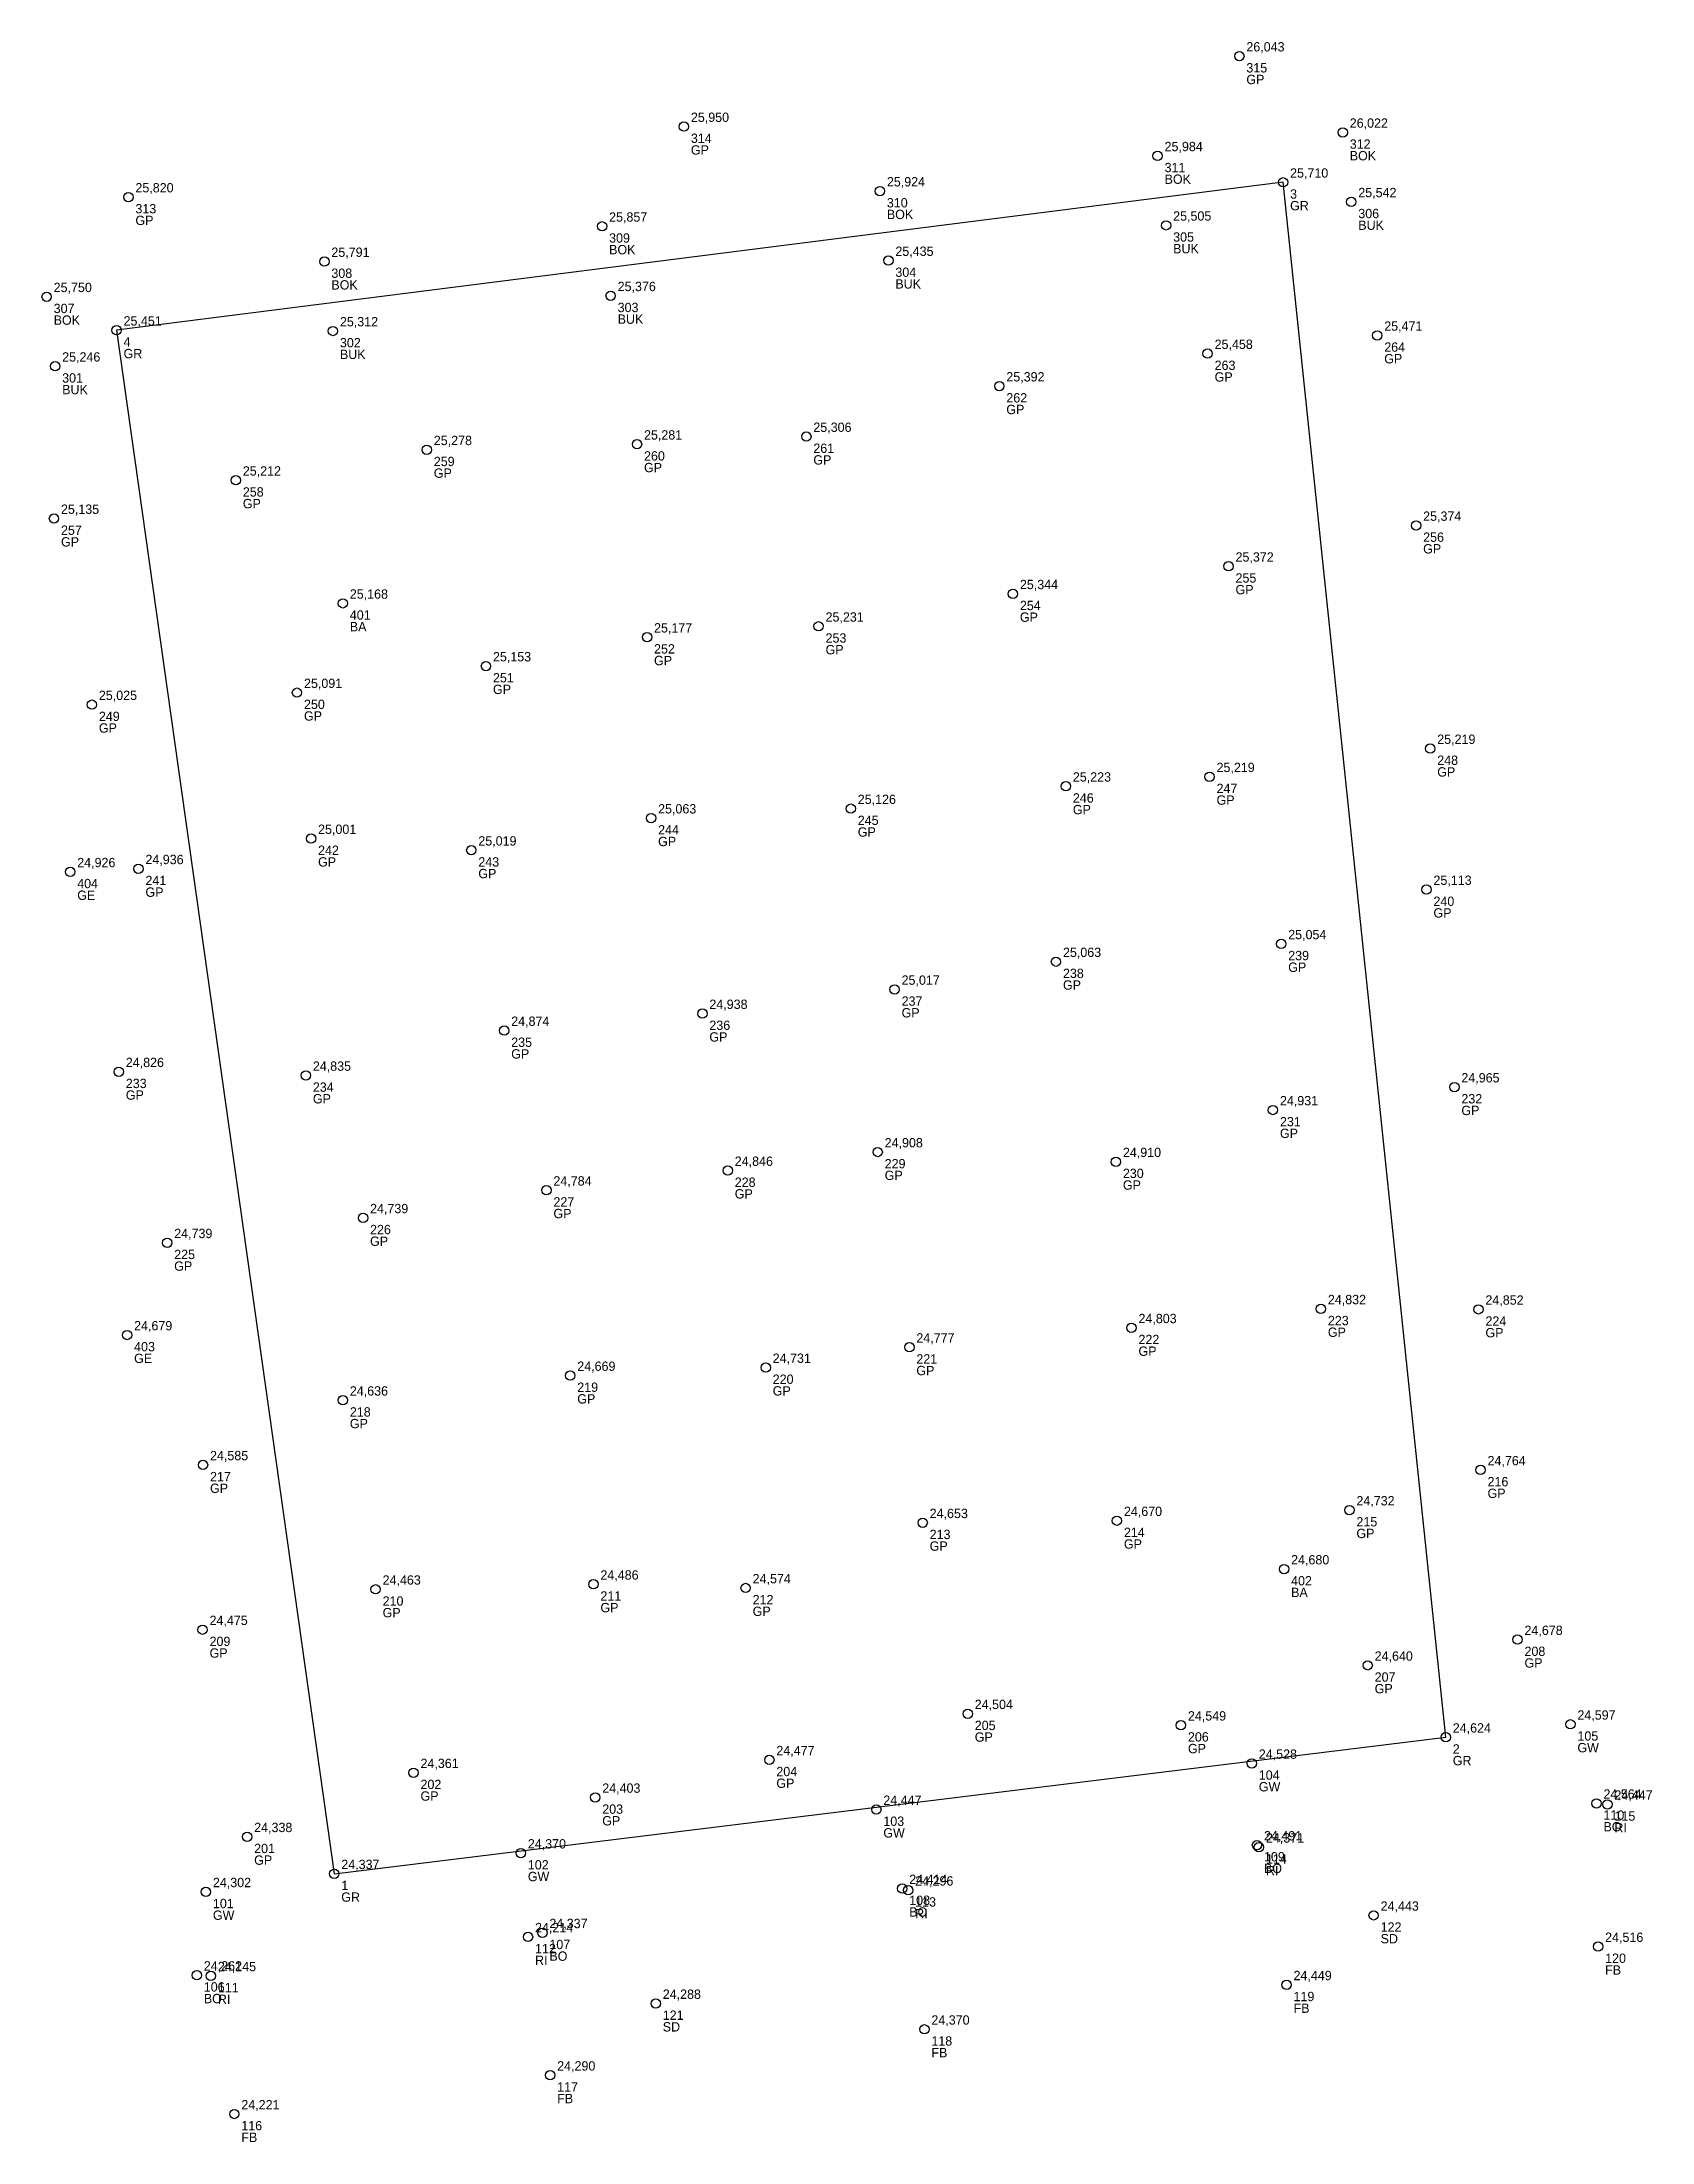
# Model space of a CAD drawing. Header units: metres. Extents: x 467102 to 467136.5, y 5878735.9 to 5878780.9.
import ezdxf

# ---------------------------------------------------------------- set-up
doc = ezdxf.new("R2010")
doc.units = ezdxf.units.M

# ---------------------------------------------------------------- blocks, each defined once
blk = doc.blocks.new('HP')
blk.add_circle((0, 0), 0.1)
for tag, p in [('HOEHE', (0.15, 0.1)), ('CODE', (0.15, -0.6)), ('PNR', (0.15, -0.35))]:
    blk.add_attdef(tag, p, '', height=0.2)

msp = doc.modelspace()

# ---------------------------------------------------------------- linework, layer by layer
at = {"layer": 'FLURSTUECKSGRENZE'}
msp.add_lwpolyline([(467108.214, 5878741.637), (467132.035, 5878744.562), (467128.548, 5878777.885), (467103.548, 5878774.715)], close=True, dxfattribs=at)

# ---------------------------------------------------------------- block references
at = {"layer": 'HOEHENPUNKTE'}
ref = msp.add_blockref('HP', (467127.611, 5878780.589), dxfattribs=at)
ref.add_attrib('PNR', '315', (467127.761, 5878780.239), dxfattribs={"height": 0.2})
ref.add_attrib('HOEHE', '26,043', (467127.761, 5878780.689), dxfattribs={"height": 0.2})
ref.add_attrib('CODE', 'GP', (467127.761, 5878779.989), dxfattribs={"height": 0.2})
ref = msp.add_blockref('HP', (467115.707, 5878779.079), dxfattribs=at)
ref.add_attrib('PNR', '314', (467115.857, 5878778.729), dxfattribs={"height": 0.2})
ref.add_attrib('HOEHE', '25,950', (467115.857, 5878779.179), dxfattribs={"height": 0.2})
ref.add_attrib('CODE', 'GP', (467115.857, 5878778.479), dxfattribs={"height": 0.2})
ref = msp.add_blockref('HP', (467129.827, 5878778.955), dxfattribs=at)
ref.add_attrib('PNR', '312', (467129.977, 5878778.605), dxfattribs={"height": 0.2})
ref.add_attrib('HOEHE', '26,022', (467129.977, 5878779.055), dxfattribs={"height": 0.2})
ref.add_attrib('CODE', 'BOK', (467129.977, 5878778.355), dxfattribs={"height": 0.2})
ref = msp.add_blockref('HP', (467125.859, 5878778.452), dxfattribs=at)
ref.add_attrib('PNR', '311', (467126.009, 5878778.102), dxfattribs={"height": 0.2})
ref.add_attrib('HOEHE', '25,984', (467126.009, 5878778.552), dxfattribs={"height": 0.2})
ref.add_attrib('CODE', 'BOK', (467126.009, 5878777.852), dxfattribs={"height": 0.2})
ref = msp.add_blockref('HP', (467103.802, 5878777.569), dxfattribs=at)
ref.add_attrib('PNR', '313', (467103.952, 5878777.219), dxfattribs={"height": 0.2})
ref.add_attrib('HOEHE', '25,820', (467103.952, 5878777.669), dxfattribs={"height": 0.2})
ref.add_attrib('CODE', 'GP', (467103.952, 5878776.969), dxfattribs={"height": 0.2})
ref = msp.add_blockref('HP', (467119.907, 5878777.697), dxfattribs=at)
ref.add_attrib('PNR', '310', (467120.057, 5878777.347), dxfattribs={"height": 0.2})
ref.add_attrib('HOEHE', '25,924', (467120.057, 5878777.797), dxfattribs={"height": 0.2})
ref.add_attrib('CODE', 'BOK', (467120.057, 5878777.097), dxfattribs={"height": 0.2})
ref = msp.add_blockref('HP', (467128.548, 5878777.885), dxfattribs=at)
ref.add_attrib('PNR', '3', (467128.698, 5878777.535), dxfattribs={"height": 0.2})
ref.add_attrib('HOEHE', '25,710', (467128.698, 5878777.985), dxfattribs={"height": 0.2})
ref.add_attrib('CODE', 'GR', (467128.698, 5878777.285), dxfattribs={"height": 0.2})
ref = msp.add_blockref('HP', (467130.01, 5878777.466), dxfattribs=at)
ref.add_attrib('PNR', '306', (467130.16, 5878777.116), dxfattribs={"height": 0.2})
ref.add_attrib('HOEHE', '25,542', (467130.16, 5878777.566), dxfattribs={"height": 0.2})
ref.add_attrib('CODE', 'BUK', (467130.16, 5878776.866), dxfattribs={"height": 0.2})
ref = msp.add_blockref('HP', (467113.954, 5878776.942), dxfattribs=at)
ref.add_attrib('PNR', '309', (467114.104, 5878776.592), dxfattribs={"height": 0.2})
ref.add_attrib('HOEHE', '25,857', (467114.104, 5878777.042), dxfattribs={"height": 0.2})
ref.add_attrib('CODE', 'BOK', (467114.104, 5878776.342), dxfattribs={"height": 0.2})
ref = msp.add_blockref('HP', (467126.042, 5878776.963), dxfattribs=at)
ref.add_attrib('PNR', '305', (467126.192, 5878776.613), dxfattribs={"height": 0.2})
ref.add_attrib('HOEHE', '25,505', (467126.192, 5878777.063), dxfattribs={"height": 0.2})
ref.add_attrib('CODE', 'BUK', (467126.192, 5878776.363), dxfattribs={"height": 0.2})
ref = msp.add_blockref('HP', (467108.002, 5878776.187), dxfattribs=at)
ref.add_attrib('PNR', '308', (467108.152, 5878775.837), dxfattribs={"height": 0.2})
ref.add_attrib('HOEHE', '25,791', (467108.152, 5878776.287), dxfattribs={"height": 0.2})
ref.add_attrib('CODE', 'BOK', (467108.152, 5878775.587), dxfattribs={"height": 0.2})
ref = msp.add_blockref('HP', (467120.089, 5878776.208), dxfattribs=at)
ref.add_attrib('PNR', '304', (467120.239, 5878775.858), dxfattribs={"height": 0.2})
ref.add_attrib('HOEHE', '25,435', (467120.239, 5878776.308), dxfattribs={"height": 0.2})
ref.add_attrib('CODE', 'BUK', (467120.239, 5878775.608), dxfattribs={"height": 0.2})
ref = msp.add_blockref('HP', (467102.05, 5878775.432), dxfattribs=at)
ref.add_attrib('PNR', '307', (467102.2, 5878775.082), dxfattribs={"height": 0.2})
ref.add_attrib('HOEHE', '25,750', (467102.2, 5878775.532), dxfattribs={"height": 0.2})
ref.add_attrib('CODE', 'BOK', (467102.2, 5878774.832), dxfattribs={"height": 0.2})
ref = msp.add_blockref('HP', (467114.137, 5878775.453), dxfattribs=at)
ref.add_attrib('PNR', '303', (467114.287, 5878775.103), dxfattribs={"height": 0.2})
ref.add_attrib('HOEHE', '25,376', (467114.287, 5878775.553), dxfattribs={"height": 0.2})
ref.add_attrib('CODE', 'BUK', (467114.287, 5878774.853), dxfattribs={"height": 0.2})
ref = msp.add_blockref('HP', (467103.548, 5878774.715), dxfattribs=at)
ref.add_attrib('PNR', '4', (467103.698, 5878774.365), dxfattribs={"height": 0.2})
ref.add_attrib('HOEHE', '25,451', (467103.698, 5878774.815), dxfattribs={"height": 0.2})
ref.add_attrib('CODE', 'GR', (467103.698, 5878774.115), dxfattribs={"height": 0.2})
ref = msp.add_blockref('HP', (467108.185, 5878774.698), dxfattribs=at)
ref.add_attrib('PNR', '302', (467108.335, 5878774.348), dxfattribs={"height": 0.2})
ref.add_attrib('HOEHE', '25,312', (467108.335, 5878774.798), dxfattribs={"height": 0.2})
ref.add_attrib('CODE', 'BUK', (467108.335, 5878774.098), dxfattribs={"height": 0.2})
ref = msp.add_blockref('HP', (467130.566, 5878774.604), dxfattribs=at)
ref.add_attrib('PNR', '264', (467130.716, 5878774.254), dxfattribs={"height": 0.2})
ref.add_attrib('HOEHE', '25,471', (467130.716, 5878774.704), dxfattribs={"height": 0.2})
ref.add_attrib('CODE', 'GP', (467130.716, 5878774.004), dxfattribs={"height": 0.2})
ref = msp.add_blockref('HP', (467102.232, 5878773.943), dxfattribs=at)
ref.add_attrib('PNR', '301', (467102.382, 5878773.593), dxfattribs={"height": 0.2})
ref.add_attrib('HOEHE', '25,246', (467102.382, 5878774.043), dxfattribs={"height": 0.2})
ref.add_attrib('CODE', 'BUK', (467102.382, 5878773.343), dxfattribs={"height": 0.2})
ref = msp.add_blockref('HP', (467126.931, 5878774.214), dxfattribs=at)
ref.add_attrib('PNR', '263', (467127.081, 5878773.864), dxfattribs={"height": 0.2})
ref.add_attrib('HOEHE', '25,458', (467127.081, 5878774.314), dxfattribs={"height": 0.2})
ref.add_attrib('CODE', 'GP', (467127.081, 5878773.614), dxfattribs={"height": 0.2})
ref = msp.add_blockref('HP', (467122.467, 5878773.517), dxfattribs=at)
ref.add_attrib('PNR', '262', (467122.617, 5878773.167), dxfattribs={"height": 0.2})
ref.add_attrib('HOEHE', '25,392', (467122.617, 5878773.617), dxfattribs={"height": 0.2})
ref.add_attrib('CODE', 'GP', (467122.617, 5878772.917), dxfattribs={"height": 0.2})
ref = msp.add_blockref('HP', (467110.197, 5878772.153), dxfattribs=at)
ref.add_attrib('PNR', '259', (467110.347, 5878771.803), dxfattribs={"height": 0.2})
ref.add_attrib('HOEHE', '25,278', (467110.347, 5878772.253), dxfattribs={"height": 0.2})
ref.add_attrib('CODE', 'GP', (467110.347, 5878771.553), dxfattribs={"height": 0.2})
ref = msp.add_blockref('HP', (467114.702, 5878772.272), dxfattribs=at)
ref.add_attrib('PNR', '260', (467114.852, 5878771.922), dxfattribs={"height": 0.2})
ref.add_attrib('HOEHE', '25,281', (467114.852, 5878772.372), dxfattribs={"height": 0.2})
ref.add_attrib('CODE', 'GP', (467114.852, 5878771.672), dxfattribs={"height": 0.2})
ref = msp.add_blockref('HP', (467118.331, 5878772.436), dxfattribs=at)
ref.add_attrib('PNR', '261', (467118.481, 5878772.086), dxfattribs={"height": 0.2})
ref.add_attrib('HOEHE', '25,306', (467118.481, 5878772.536), dxfattribs={"height": 0.2})
ref.add_attrib('CODE', 'GP', (467118.481, 5878771.836), dxfattribs={"height": 0.2})
ref = msp.add_blockref('HP', (467106.104, 5878771.5), dxfattribs=at)
ref.add_attrib('PNR', '258', (467106.254, 5878771.15), dxfattribs={"height": 0.2})
ref.add_attrib('HOEHE', '25,212', (467106.254, 5878771.6), dxfattribs={"height": 0.2})
ref.add_attrib('CODE', 'GP', (467106.254, 5878770.9), dxfattribs={"height": 0.2})
ref = msp.add_blockref('HP', (467102.207, 5878770.68), dxfattribs=at)
ref.add_attrib('PNR', '257', (467102.357, 5878770.33), dxfattribs={"height": 0.2})
ref.add_attrib('HOEHE', '25,135', (467102.357, 5878770.78), dxfattribs={"height": 0.2})
ref.add_attrib('CODE', 'GP', (467102.357, 5878770.08), dxfattribs={"height": 0.2})
ref = msp.add_blockref('HP', (467131.4, 5878770.531), dxfattribs=at)
ref.add_attrib('PNR', '256', (467131.55, 5878770.181), dxfattribs={"height": 0.2})
ref.add_attrib('HOEHE', '25,374', (467131.55, 5878770.631), dxfattribs={"height": 0.2})
ref.add_attrib('CODE', 'GP', (467131.55, 5878769.931), dxfattribs={"height": 0.2})
ref = msp.add_blockref('HP', (467127.379, 5878769.656), dxfattribs=at)
ref.add_attrib('PNR', '255', (467127.529, 5878769.306), dxfattribs={"height": 0.2})
ref.add_attrib('HOEHE', '25,372', (467127.529, 5878769.756), dxfattribs={"height": 0.2})
ref.add_attrib('CODE', 'GP', (467127.529, 5878769.056), dxfattribs={"height": 0.2})
ref = msp.add_blockref('HP', (467122.758, 5878769.066), dxfattribs=at)
ref.add_attrib('PNR', '254', (467122.908, 5878768.716), dxfattribs={"height": 0.2})
ref.add_attrib('HOEHE', '25,344', (467122.908, 5878769.166), dxfattribs={"height": 0.2})
ref.add_attrib('CODE', 'GP', (467122.908, 5878768.466), dxfattribs={"height": 0.2})
ref = msp.add_blockref('HP', (467108.397, 5878768.862), dxfattribs=at)
ref.add_attrib('PNR', '401', (467108.547, 5878768.512), dxfattribs={"height": 0.2})
ref.add_attrib('HOEHE', '25,168', (467108.547, 5878768.962), dxfattribs={"height": 0.2})
ref.add_attrib('CODE', 'BA', (467108.547, 5878768.262), dxfattribs={"height": 0.2})
ref = msp.add_blockref('HP', (467114.917, 5878768.137), dxfattribs=at)
ref.add_attrib('PNR', '252', (467115.067, 5878767.787), dxfattribs={"height": 0.2})
ref.add_attrib('HOEHE', '25,177', (467115.067, 5878768.237), dxfattribs={"height": 0.2})
ref.add_attrib('CODE', 'GP', (467115.067, 5878767.537), dxfattribs={"height": 0.2})
ref = msp.add_blockref('HP', (467118.593, 5878768.37), dxfattribs=at)
ref.add_attrib('PNR', '253', (467118.743, 5878768.02), dxfattribs={"height": 0.2})
ref.add_attrib('HOEHE', '25,231', (467118.743, 5878768.47), dxfattribs={"height": 0.2})
ref.add_attrib('CODE', 'GP', (467118.743, 5878767.77), dxfattribs={"height": 0.2})
ref = msp.add_blockref('HP', (467111.465, 5878767.518), dxfattribs=at)
ref.add_attrib('PNR', '251', (467111.615, 5878767.168), dxfattribs={"height": 0.2})
ref.add_attrib('HOEHE', '25,153', (467111.615, 5878767.618), dxfattribs={"height": 0.2})
ref.add_attrib('CODE', 'GP', (467111.615, 5878766.918), dxfattribs={"height": 0.2})
ref = msp.add_blockref('HP', (467103.019, 5878766.691), dxfattribs=at)
ref.add_attrib('PNR', '249', (467103.169, 5878766.341), dxfattribs={"height": 0.2})
ref.add_attrib('HOEHE', '25,025', (467103.169, 5878766.791), dxfattribs={"height": 0.2})
ref.add_attrib('CODE', 'GP', (467103.169, 5878766.091), dxfattribs={"height": 0.2})
ref = msp.add_blockref('HP', (467107.415, 5878766.948), dxfattribs=at)
ref.add_attrib('PNR', '250', (467107.565, 5878766.598), dxfattribs={"height": 0.2})
ref.add_attrib('HOEHE', '25,091', (467107.565, 5878767.048), dxfattribs={"height": 0.2})
ref.add_attrib('CODE', 'GP', (467107.565, 5878766.348), dxfattribs={"height": 0.2})
ref = msp.add_blockref('HP', (467131.702, 5878765.75), dxfattribs=at)
ref.add_attrib('PNR', '248', (467131.852, 5878765.4), dxfattribs={"height": 0.2})
ref.add_attrib('HOEHE', '25,219', (467131.852, 5878765.85), dxfattribs={"height": 0.2})
ref.add_attrib('CODE', 'GP', (467131.852, 5878765.15), dxfattribs={"height": 0.2})
ref = msp.add_blockref('HP', (467123.893, 5878764.942), dxfattribs=at)
ref.add_attrib('PNR', '246', (467124.043, 5878764.592), dxfattribs={"height": 0.2})
ref.add_attrib('HOEHE', '25,223', (467124.043, 5878765.042), dxfattribs={"height": 0.2})
ref.add_attrib('CODE', 'GP', (467124.043, 5878764.342), dxfattribs={"height": 0.2})
ref = msp.add_blockref('HP', (467126.972, 5878765.146), dxfattribs=at)
ref.add_attrib('PNR', '247', (467127.122, 5878764.796), dxfattribs={"height": 0.2})
ref.add_attrib('HOEHE', '25,219', (467127.122, 5878765.246), dxfattribs={"height": 0.2})
ref.add_attrib('CODE', 'GP', (467127.122, 5878764.546), dxfattribs={"height": 0.2})
ref = msp.add_blockref('HP', (467119.283, 5878764.462), dxfattribs=at)
ref.add_attrib('PNR', '245', (467119.433, 5878764.112), dxfattribs={"height": 0.2})
ref.add_attrib('HOEHE', '25,126', (467119.433, 5878764.562), dxfattribs={"height": 0.2})
ref.add_attrib('CODE', 'GP', (467119.433, 5878763.862), dxfattribs={"height": 0.2})
ref = msp.add_blockref('HP', (467115.004, 5878764.259), dxfattribs=at)
ref.add_attrib('PNR', '244', (467115.154, 5878763.909), dxfattribs={"height": 0.2})
ref.add_attrib('HOEHE', '25,063', (467115.154, 5878764.359), dxfattribs={"height": 0.2})
ref.add_attrib('CODE', 'GP', (467115.154, 5878763.659), dxfattribs={"height": 0.2})
ref = msp.add_blockref('HP', (467107.717, 5878763.821), dxfattribs=at)
ref.add_attrib('PNR', '242', (467107.867, 5878763.471), dxfattribs={"height": 0.2})
ref.add_attrib('HOEHE', '25,001', (467107.867, 5878763.921), dxfattribs={"height": 0.2})
ref.add_attrib('CODE', 'GP', (467107.867, 5878763.221), dxfattribs={"height": 0.2})
ref = msp.add_blockref('HP', (467111.151, 5878763.571), dxfattribs=at)
ref.add_attrib('PNR', '243', (467111.301, 5878763.221), dxfattribs={"height": 0.2})
ref.add_attrib('HOEHE', '25,019', (467111.301, 5878763.671), dxfattribs={"height": 0.2})
ref.add_attrib('CODE', 'GP', (467111.301, 5878762.971), dxfattribs={"height": 0.2})
ref = msp.add_blockref('HP', (467102.555, 5878763.107), dxfattribs=at)
ref.add_attrib('PNR', '404', (467102.705, 5878762.757), dxfattribs={"height": 0.2})
ref.add_attrib('HOEHE', '24,926', (467102.705, 5878763.207), dxfattribs={"height": 0.2})
ref.add_attrib('CODE', 'GE', (467102.705, 5878762.507), dxfattribs={"height": 0.2})
ref = msp.add_blockref('HP', (467104.017, 5878763.173), dxfattribs=at)
ref.add_attrib('PNR', '241', (467104.167, 5878762.823), dxfattribs={"height": 0.2})
ref.add_attrib('HOEHE', '24,936', (467104.167, 5878763.273), dxfattribs={"height": 0.2})
ref.add_attrib('CODE', 'GP', (467104.167, 5878762.573), dxfattribs={"height": 0.2})
ref = msp.add_blockref('HP', (467131.621, 5878762.728), dxfattribs=at)
ref.add_attrib('PNR', '240', (467131.771, 5878762.378), dxfattribs={"height": 0.2})
ref.add_attrib('HOEHE', '25,113', (467131.771, 5878762.828), dxfattribs={"height": 0.2})
ref.add_attrib('CODE', 'GP', (467131.771, 5878762.128), dxfattribs={"height": 0.2})
ref = msp.add_blockref('HP', (467128.508, 5878761.564), dxfattribs=at)
ref.add_attrib('PNR', '239', (467128.658, 5878761.214), dxfattribs={"height": 0.2})
ref.add_attrib('HOEHE', '25,054', (467128.658, 5878761.664), dxfattribs={"height": 0.2})
ref.add_attrib('CODE', 'GP', (467128.658, 5878760.964), dxfattribs={"height": 0.2})
ref = msp.add_blockref('HP', (467123.681, 5878761.183), dxfattribs=at)
ref.add_attrib('PNR', '238', (467123.831, 5878760.833), dxfattribs={"height": 0.2})
ref.add_attrib('HOEHE', '25,063', (467123.831, 5878761.283), dxfattribs={"height": 0.2})
ref.add_attrib('CODE', 'GP', (467123.831, 5878760.583), dxfattribs={"height": 0.2})
ref = msp.add_blockref('HP', (467120.222, 5878760.588), dxfattribs=at)
ref.add_attrib('PNR', '237', (467120.372, 5878760.238), dxfattribs={"height": 0.2})
ref.add_attrib('HOEHE', '25,017', (467120.372, 5878760.688), dxfattribs={"height": 0.2})
ref.add_attrib('CODE', 'GP', (467120.372, 5878759.988), dxfattribs={"height": 0.2})
ref = msp.add_blockref('HP', (467116.103, 5878760.07), dxfattribs=at)
ref.add_attrib('PNR', '236', (467116.253, 5878759.72), dxfattribs={"height": 0.2})
ref.add_attrib('HOEHE', '24,938', (467116.253, 5878760.17), dxfattribs={"height": 0.2})
ref.add_attrib('CODE', 'GP', (467116.253, 5878759.47), dxfattribs={"height": 0.2})
ref = msp.add_blockref('HP', (467111.856, 5878759.707), dxfattribs=at)
ref.add_attrib('PNR', '235', (467112.006, 5878759.357), dxfattribs={"height": 0.2})
ref.add_attrib('HOEHE', '24,874', (467112.006, 5878759.807), dxfattribs={"height": 0.2})
ref.add_attrib('CODE', 'GP', (467112.006, 5878759.107), dxfattribs={"height": 0.2})
ref = msp.add_blockref('HP', (467103.596, 5878758.824), dxfattribs=at)
ref.add_attrib('PNR', '233', (467103.746, 5878758.474), dxfattribs={"height": 0.2})
ref.add_attrib('HOEHE', '24,826', (467103.746, 5878758.924), dxfattribs={"height": 0.2})
ref.add_attrib('CODE', 'GP', (467103.746, 5878758.224), dxfattribs={"height": 0.2})
ref = msp.add_blockref('HP', (467107.605, 5878758.745), dxfattribs=at)
ref.add_attrib('PNR', '234', (467107.755, 5878758.395), dxfattribs={"height": 0.2})
ref.add_attrib('HOEHE', '24,835', (467107.755, 5878758.845), dxfattribs={"height": 0.2})
ref.add_attrib('CODE', 'GP', (467107.755, 5878758.145), dxfattribs={"height": 0.2})
ref = msp.add_blockref('HP', (467132.219, 5878758.495), dxfattribs=at)
ref.add_attrib('PNR', '232', (467132.369, 5878758.145), dxfattribs={"height": 0.2})
ref.add_attrib('HOEHE', '24,965', (467132.369, 5878758.595), dxfattribs={"height": 0.2})
ref.add_attrib('CODE', 'GP', (467132.369, 5878757.895), dxfattribs={"height": 0.2})
ref = msp.add_blockref('HP', (467128.331, 5878758.004), dxfattribs=at)
ref.add_attrib('PNR', '231', (467128.481, 5878757.654), dxfattribs={"height": 0.2})
ref.add_attrib('HOEHE', '24,931', (467128.481, 5878758.104), dxfattribs={"height": 0.2})
ref.add_attrib('CODE', 'GP', (467128.481, 5878757.404), dxfattribs={"height": 0.2})
ref = msp.add_blockref('HP', (467119.86, 5878757.104), dxfattribs=at)
ref.add_attrib('PNR', '229', (467120.01, 5878756.754), dxfattribs={"height": 0.2})
ref.add_attrib('HOEHE', '24,908', (467120.01, 5878757.204), dxfattribs={"height": 0.2})
ref.add_attrib('CODE', 'GP', (467120.01, 5878756.504), dxfattribs={"height": 0.2})
ref = msp.add_blockref('HP', (467124.965, 5878756.896), dxfattribs=at)
ref.add_attrib('PNR', '230', (467125.115, 5878756.546), dxfattribs={"height": 0.2})
ref.add_attrib('HOEHE', '24,910', (467125.115, 5878756.996), dxfattribs={"height": 0.2})
ref.add_attrib('CODE', 'GP', (467125.115, 5878756.296), dxfattribs={"height": 0.2})
ref = msp.add_blockref('HP', (467116.647, 5878756.707), dxfattribs=at)
ref.add_attrib('PNR', '228', (467116.797, 5878756.357), dxfattribs={"height": 0.2})
ref.add_attrib('HOEHE', '24,846', (467116.797, 5878756.807), dxfattribs={"height": 0.2})
ref.add_attrib('CODE', 'GP', (467116.797, 5878756.107), dxfattribs={"height": 0.2})
ref = msp.add_blockref('HP', (467112.761, 5878756.285), dxfattribs=at)
ref.add_attrib('PNR', '227', (467112.911, 5878755.935), dxfattribs={"height": 0.2})
ref.add_attrib('HOEHE', '24,784', (467112.911, 5878756.385), dxfattribs={"height": 0.2})
ref.add_attrib('CODE', 'GP', (467112.911, 5878755.685), dxfattribs={"height": 0.2})
ref = msp.add_blockref('HP', (467108.831, 5878755.692), dxfattribs=at)
ref.add_attrib('PNR', '226', (467108.981, 5878755.342), dxfattribs={"height": 0.2})
ref.add_attrib('HOEHE', '24,739', (467108.981, 5878755.792), dxfattribs={"height": 0.2})
ref.add_attrib('CODE', 'GP', (467108.981, 5878755.092), dxfattribs={"height": 0.2})
ref = msp.add_blockref('HP', (467104.633, 5878755.159), dxfattribs=at)
ref.add_attrib('PNR', '225', (467104.783, 5878754.809), dxfattribs={"height": 0.2})
ref.add_attrib('HOEHE', '24,739', (467104.783, 5878755.259), dxfattribs={"height": 0.2})
ref.add_attrib('CODE', 'GP', (467104.783, 5878754.559), dxfattribs={"height": 0.2})
ref = msp.add_blockref('HP', (467129.358, 5878753.742), dxfattribs=at)
ref.add_attrib('PNR', '223', (467129.508, 5878753.392), dxfattribs={"height": 0.2})
ref.add_attrib('HOEHE', '24,832', (467129.508, 5878753.842), dxfattribs={"height": 0.2})
ref.add_attrib('CODE', 'GP', (467129.508, 5878753.142), dxfattribs={"height": 0.2})
ref = msp.add_blockref('HP', (467132.735, 5878753.732), dxfattribs=at)
ref.add_attrib('PNR', '224', (467132.885, 5878753.382), dxfattribs={"height": 0.2})
ref.add_attrib('HOEHE', '24,852', (467132.885, 5878753.832), dxfattribs={"height": 0.2})
ref.add_attrib('CODE', 'GP', (467132.885, 5878753.132), dxfattribs={"height": 0.2})
ref = msp.add_blockref('HP', (467103.774, 5878753.182), dxfattribs=at)
ref.add_attrib('PNR', '403', (467103.924, 5878752.832), dxfattribs={"height": 0.2})
ref.add_attrib('HOEHE', '24,679', (467103.924, 5878753.282), dxfattribs={"height": 0.2})
ref.add_attrib('CODE', 'GE', (467103.924, 5878752.582), dxfattribs={"height": 0.2})
ref = msp.add_blockref('HP', (467125.299, 5878753.336), dxfattribs=at)
ref.add_attrib('PNR', '222', (467125.449, 5878752.986), dxfattribs={"height": 0.2})
ref.add_attrib('HOEHE', '24,803', (467125.449, 5878753.436), dxfattribs={"height": 0.2})
ref.add_attrib('CODE', 'GP', (467125.449, 5878752.736), dxfattribs={"height": 0.2})
ref = msp.add_blockref('HP', (467120.539, 5878752.92), dxfattribs=at)
ref.add_attrib('PNR', '221', (467120.689, 5878752.57), dxfattribs={"height": 0.2})
ref.add_attrib('HOEHE', '24,777', (467120.689, 5878753.02), dxfattribs={"height": 0.2})
ref.add_attrib('CODE', 'GP', (467120.689, 5878752.32), dxfattribs={"height": 0.2})
ref = msp.add_blockref('HP', (467113.272, 5878752.314), dxfattribs=at)
ref.add_attrib('PNR', '219', (467113.422, 5878751.964), dxfattribs={"height": 0.2})
ref.add_attrib('HOEHE', '24,669', (467113.422, 5878752.414), dxfattribs={"height": 0.2})
ref.add_attrib('CODE', 'GP', (467113.422, 5878751.714), dxfattribs={"height": 0.2})
ref = msp.add_blockref('HP', (467117.46, 5878752.485), dxfattribs=at)
ref.add_attrib('PNR', '220', (467117.61, 5878752.135), dxfattribs={"height": 0.2})
ref.add_attrib('HOEHE', '24,731', (467117.61, 5878752.585), dxfattribs={"height": 0.2})
ref.add_attrib('CODE', 'GP', (467117.61, 5878751.885), dxfattribs={"height": 0.2})
ref = msp.add_blockref('HP', (467108.398, 5878751.784), dxfattribs=at)
ref.add_attrib('PNR', '218', (467108.548, 5878751.434), dxfattribs={"height": 0.2})
ref.add_attrib('HOEHE', '24,636', (467108.548, 5878751.884), dxfattribs={"height": 0.2})
ref.add_attrib('CODE', 'GP', (467108.548, 5878751.184), dxfattribs={"height": 0.2})
ref = msp.add_blockref('HP', (467105.401, 5878750.398), dxfattribs=at)
ref.add_attrib('PNR', '217', (467105.551, 5878750.048), dxfattribs={"height": 0.2})
ref.add_attrib('HOEHE', '24,585', (467105.551, 5878750.498), dxfattribs={"height": 0.2})
ref.add_attrib('CODE', 'GP', (467105.551, 5878749.798), dxfattribs={"height": 0.2})
ref = msp.add_blockref('HP', (467132.78, 5878750.29), dxfattribs=at)
ref.add_attrib('PNR', '216', (467132.93, 5878749.94), dxfattribs={"height": 0.2})
ref.add_attrib('HOEHE', '24,764', (467132.93, 5878750.39), dxfattribs={"height": 0.2})
ref.add_attrib('CODE', 'GP', (467132.93, 5878749.69), dxfattribs={"height": 0.2})
ref = msp.add_blockref('HP', (467120.824, 5878749.159), dxfattribs=at)
ref.add_attrib('PNR', '213', (467120.974, 5878748.809), dxfattribs={"height": 0.2})
ref.add_attrib('HOEHE', '24,653', (467120.974, 5878749.259), dxfattribs={"height": 0.2})
ref.add_attrib('CODE', 'GP', (467120.974, 5878748.559), dxfattribs={"height": 0.2})
ref = msp.add_blockref('HP', (467124.987, 5878749.203), dxfattribs=at)
ref.add_attrib('PNR', '214', (467125.137, 5878748.853), dxfattribs={"height": 0.2})
ref.add_attrib('HOEHE', '24,670', (467125.137, 5878749.303), dxfattribs={"height": 0.2})
ref.add_attrib('CODE', 'GP', (467125.137, 5878748.603), dxfattribs={"height": 0.2})
ref = msp.add_blockref('HP', (467129.97, 5878749.43), dxfattribs=at)
ref.add_attrib('PNR', '215', (467130.12, 5878749.08), dxfattribs={"height": 0.2})
ref.add_attrib('HOEHE', '24,732', (467130.12, 5878749.53), dxfattribs={"height": 0.2})
ref.add_attrib('CODE', 'GP', (467130.12, 5878748.83), dxfattribs={"height": 0.2})
ref = msp.add_blockref('HP', (467113.768, 5878747.84), dxfattribs=at)
ref.add_attrib('PNR', '211', (467113.918, 5878747.49), dxfattribs={"height": 0.2})
ref.add_attrib('HOEHE', '24,486', (467113.918, 5878747.94), dxfattribs={"height": 0.2})
ref.add_attrib('CODE', 'GP', (467113.918, 5878747.24), dxfattribs={"height": 0.2})
ref = msp.add_blockref('HP', (467117.03, 5878747.761), dxfattribs=at)
ref.add_attrib('PNR', '212', (467117.18, 5878747.411), dxfattribs={"height": 0.2})
ref.add_attrib('HOEHE', '24,574', (467117.18, 5878747.861), dxfattribs={"height": 0.2})
ref.add_attrib('CODE', 'GP', (467117.18, 5878747.161), dxfattribs={"height": 0.2})
ref = msp.add_blockref('HP', (467128.57, 5878748.166), dxfattribs=at)
ref.add_attrib('PNR', '402', (467128.72, 5878747.816), dxfattribs={"height": 0.2})
ref.add_attrib('HOEHE', '24,680', (467128.72, 5878748.266), dxfattribs={"height": 0.2})
ref.add_attrib('CODE', 'BA', (467128.72, 5878747.566), dxfattribs={"height": 0.2})
ref = msp.add_blockref('HP', (467109.1, 5878747.732), dxfattribs=at)
ref.add_attrib('PNR', '210', (467109.25, 5878747.382), dxfattribs={"height": 0.2})
ref.add_attrib('HOEHE', '24,463', (467109.25, 5878747.832), dxfattribs={"height": 0.2})
ref.add_attrib('CODE', 'GP', (467109.25, 5878747.132), dxfattribs={"height": 0.2})
ref = msp.add_blockref('HP', (467105.391, 5878746.867), dxfattribs=at)
ref.add_attrib('PNR', '209', (467105.541, 5878746.517), dxfattribs={"height": 0.2})
ref.add_attrib('HOEHE', '24,475', (467105.541, 5878746.967), dxfattribs={"height": 0.2})
ref.add_attrib('CODE', 'GP', (467105.541, 5878746.267), dxfattribs={"height": 0.2})
ref = msp.add_blockref('HP', (467133.572, 5878746.654), dxfattribs=at)
ref.add_attrib('PNR', '208', (467133.722, 5878746.304), dxfattribs={"height": 0.2})
ref.add_attrib('HOEHE', '24,678', (467133.722, 5878746.754), dxfattribs={"height": 0.2})
ref.add_attrib('CODE', 'GP', (467133.722, 5878746.054), dxfattribs={"height": 0.2})
ref = msp.add_blockref('HP', (467130.361, 5878746.103), dxfattribs=at)
ref.add_attrib('PNR', '207', (467130.511, 5878745.753), dxfattribs={"height": 0.2})
ref.add_attrib('HOEHE', '24,640', (467130.511, 5878746.203), dxfattribs={"height": 0.2})
ref.add_attrib('CODE', 'GP', (467130.511, 5878745.503), dxfattribs={"height": 0.2})
ref = msp.add_blockref('HP', (467121.79, 5878745.066), dxfattribs=at)
ref.add_attrib('PNR', '205', (467121.94, 5878744.716), dxfattribs={"height": 0.2})
ref.add_attrib('HOEHE', '24,504', (467121.94, 5878745.166), dxfattribs={"height": 0.2})
ref.add_attrib('CODE', 'GP', (467121.94, 5878744.466), dxfattribs={"height": 0.2})
ref = msp.add_blockref('HP', (467126.359, 5878744.82), dxfattribs=at)
ref.add_attrib('PNR', '206', (467126.509, 5878744.47), dxfattribs={"height": 0.2})
ref.add_attrib('HOEHE', '24,549', (467126.509, 5878744.92), dxfattribs={"height": 0.2})
ref.add_attrib('CODE', 'GP', (467126.509, 5878744.22), dxfattribs={"height": 0.2})
ref = msp.add_blockref('HP', (467134.706, 5878744.839), dxfattribs=at)
ref.add_attrib('PNR', '105', (467134.856, 5878744.489), dxfattribs={"height": 0.2})
ref.add_attrib('HOEHE', '24,597', (467134.856, 5878744.939), dxfattribs={"height": 0.2})
ref.add_attrib('CODE', 'GW', (467134.856, 5878744.239), dxfattribs={"height": 0.2})
ref = msp.add_blockref('HP', (467132.035, 5878744.562), dxfattribs=at)
ref.add_attrib('PNR', '2', (467132.185, 5878744.212), dxfattribs={"height": 0.2})
ref.add_attrib('HOEHE', '24,624', (467132.185, 5878744.662), dxfattribs={"height": 0.2})
ref.add_attrib('CODE', 'GR', (467132.185, 5878743.962), dxfattribs={"height": 0.2})
ref = msp.add_blockref('HP', (467109.912, 5878743.802), dxfattribs=at)
ref.add_attrib('PNR', '202', (467110.062, 5878743.452), dxfattribs={"height": 0.2})
ref.add_attrib('HOEHE', '24,361', (467110.062, 5878743.902), dxfattribs={"height": 0.2})
ref.add_attrib('CODE', 'GP', (467110.062, 5878743.202), dxfattribs={"height": 0.2})
ref = msp.add_blockref('HP', (467117.538, 5878744.077), dxfattribs=at)
ref.add_attrib('PNR', '204', (467117.688, 5878743.727), dxfattribs={"height": 0.2})
ref.add_attrib('HOEHE', '24,477', (467117.688, 5878744.177), dxfattribs={"height": 0.2})
ref.add_attrib('CODE', 'GP', (467117.688, 5878743.477), dxfattribs={"height": 0.2})
ref = msp.add_blockref('HP', (467127.878, 5878744.001), dxfattribs=at)
ref.add_attrib('PNR', '104', (467128.028, 5878743.651), dxfattribs={"height": 0.2})
ref.add_attrib('HOEHE', '24,528', (467128.028, 5878744.101), dxfattribs={"height": 0.2})
ref.add_attrib('CODE', 'GW', (467128.028, 5878743.401), dxfattribs={"height": 0.2})
ref = msp.add_blockref('HP', (467113.807, 5878743.272), dxfattribs=at)
ref.add_attrib('PNR', '203', (467113.957, 5878742.922), dxfattribs={"height": 0.2})
ref.add_attrib('HOEHE', '24,403', (467113.957, 5878743.372), dxfattribs={"height": 0.2})
ref.add_attrib('CODE', 'GP', (467113.957, 5878742.672), dxfattribs={"height": 0.2})
ref = msp.add_blockref('HP', (467119.831, 5878743.013), dxfattribs=at)
ref.add_attrib('PNR', '103', (467119.981, 5878742.663), dxfattribs={"height": 0.2})
ref.add_attrib('HOEHE', '24,447', (467119.981, 5878743.113), dxfattribs={"height": 0.2})
ref.add_attrib('CODE', 'GW', (467119.981, 5878742.413), dxfattribs={"height": 0.2})
ref = msp.add_blockref('HP', (467135.265, 5878743.145), dxfattribs=at)
ref.add_attrib('PNR', '110', (467135.415, 5878742.795), dxfattribs={"height": 0.2})
ref.add_attrib('HOEHE', '24,564', (467135.415, 5878743.245), dxfattribs={"height": 0.2})
ref.add_attrib('CODE', 'BO', (467135.415, 5878742.545), dxfattribs={"height": 0.2})
ref = msp.add_blockref('HP', (467135.5, 5878743.123), dxfattribs=at)
ref.add_attrib('PNR', '115', (467135.65, 5878742.773), dxfattribs={"height": 0.2})
ref.add_attrib('HOEHE', '24,447', (467135.65, 5878743.223), dxfattribs={"height": 0.2})
ref.add_attrib('CODE', 'RI', (467135.65, 5878742.523), dxfattribs={"height": 0.2})
ref = msp.add_blockref('HP', (467106.347, 5878742.429), dxfattribs=at)
ref.add_attrib('PNR', '201', (467106.497, 5878742.079), dxfattribs={"height": 0.2})
ref.add_attrib('HOEHE', '24,338', (467106.497, 5878742.529), dxfattribs={"height": 0.2})
ref.add_attrib('CODE', 'GP', (467106.497, 5878741.829), dxfattribs={"height": 0.2})
ref = msp.add_blockref('HP', (467112.212, 5878742.078), dxfattribs=at)
ref.add_attrib('PNR', '102', (467112.362, 5878741.728), dxfattribs={"height": 0.2})
ref.add_attrib('HOEHE', '24,370', (467112.362, 5878742.178), dxfattribs={"height": 0.2})
ref.add_attrib('CODE', 'GW', (467112.362, 5878741.478), dxfattribs={"height": 0.2})
ref = msp.add_blockref('HP', (467127.989, 5878742.251), dxfattribs=at)
ref.add_attrib('PNR', '109', (467128.139, 5878741.901), dxfattribs={"height": 0.2})
ref.add_attrib('HOEHE', '24,491', (467128.139, 5878742.351), dxfattribs={"height": 0.2})
ref.add_attrib('CODE', 'BO', (467128.139, 5878741.651), dxfattribs={"height": 0.2})
ref = msp.add_blockref('HP', (467128.031, 5878742.206), dxfattribs=at)
ref.add_attrib('PNR', '114', (467128.181, 5878741.856), dxfattribs={"height": 0.2})
ref.add_attrib('HOEHE', '24,371', (467128.181, 5878742.306), dxfattribs={"height": 0.2})
ref.add_attrib('CODE', 'RI', (467128.181, 5878741.606), dxfattribs={"height": 0.2})
ref = msp.add_blockref('HP', (467108.214, 5878741.637), dxfattribs=at)
ref.add_attrib('PNR', '1', (467108.364, 5878741.287), dxfattribs={"height": 0.2})
ref.add_attrib('HOEHE', '24,337', (467108.364, 5878741.737), dxfattribs={"height": 0.2})
ref.add_attrib('CODE', 'GR', (467108.364, 5878741.037), dxfattribs={"height": 0.2})
ref = msp.add_blockref('HP', (467105.463, 5878741.249), dxfattribs=at)
ref.add_attrib('PNR', '101', (467105.613, 5878740.899), dxfattribs={"height": 0.2})
ref.add_attrib('HOEHE', '24,302', (467105.613, 5878741.349), dxfattribs={"height": 0.2})
ref.add_attrib('CODE', 'GW', (467105.613, 5878740.649), dxfattribs={"height": 0.2})
ref = msp.add_blockref('HP', (467120.386, 5878741.318), dxfattribs=at)
ref.add_attrib('PNR', '108', (467120.536, 5878740.968), dxfattribs={"height": 0.2})
ref.add_attrib('HOEHE', '24,414', (467120.536, 5878741.418), dxfattribs={"height": 0.2})
ref.add_attrib('CODE', 'BO', (467120.536, 5878740.718), dxfattribs={"height": 0.2})
ref = msp.add_blockref('HP', (467120.514, 5878741.283), dxfattribs=at)
ref.add_attrib('PNR', '113', (467120.664, 5878740.933), dxfattribs={"height": 0.2})
ref.add_attrib('HOEHE', '24,296', (467120.664, 5878741.383), dxfattribs={"height": 0.2})
ref.add_attrib('CODE', 'RI', (467120.664, 5878740.683), dxfattribs={"height": 0.2})
ref = msp.add_blockref('HP', (467130.489, 5878740.745), dxfattribs=at)
ref.add_attrib('PNR', '122', (467130.639, 5878740.395), dxfattribs={"height": 0.2})
ref.add_attrib('HOEHE', '24,443', (467130.639, 5878740.845), dxfattribs={"height": 0.2})
ref.add_attrib('CODE', 'SD', (467130.639, 5878740.145), dxfattribs={"height": 0.2})
ref = msp.add_blockref('HP', (467112.366, 5878740.283), dxfattribs=at)
ref.add_attrib('PNR', '112', (467112.516, 5878739.933), dxfattribs={"height": 0.2})
ref.add_attrib('HOEHE', '24,214', (467112.516, 5878740.383), dxfattribs={"height": 0.2})
ref.add_attrib('CODE', 'RI', (467112.516, 5878739.683), dxfattribs={"height": 0.2})
ref = msp.add_blockref('HP', (467112.674, 5878740.371), dxfattribs=at)
ref.add_attrib('PNR', '107', (467112.824, 5878740.021), dxfattribs={"height": 0.2})
ref.add_attrib('HOEHE', '24,337', (467112.824, 5878740.471), dxfattribs={"height": 0.2})
ref.add_attrib('CODE', 'BO', (467112.824, 5878739.771), dxfattribs={"height": 0.2})
ref = msp.add_blockref('HP', (467135.3, 5878740.076), dxfattribs=at)
ref.add_attrib('PNR', '120', (467135.45, 5878739.726), dxfattribs={"height": 0.2})
ref.add_attrib('HOEHE', '24,516', (467135.45, 5878740.176), dxfattribs={"height": 0.2})
ref.add_attrib('CODE', 'FB', (467135.45, 5878739.476), dxfattribs={"height": 0.2})
ref = msp.add_blockref('HP', (467105.268, 5878739.462), dxfattribs=at)
ref.add_attrib('PNR', '106', (467105.418, 5878739.112), dxfattribs={"height": 0.2})
ref.add_attrib('HOEHE', '24,262', (467105.418, 5878739.562), dxfattribs={"height": 0.2})
ref.add_attrib('CODE', 'BO', (467105.418, 5878738.862), dxfattribs={"height": 0.2})
ref = msp.add_blockref('HP', (467105.57, 5878739.448), dxfattribs=at)
ref.add_attrib('PNR', '111', (467105.72, 5878739.098), dxfattribs={"height": 0.2})
ref.add_attrib('HOEHE', '24,145', (467105.72, 5878739.548), dxfattribs={"height": 0.2})
ref.add_attrib('CODE', 'RI', (467105.72, 5878738.848), dxfattribs={"height": 0.2})
ref = msp.add_blockref('HP', (467128.622, 5878739.256), dxfattribs=at)
ref.add_attrib('PNR', '119', (467128.772, 5878738.906), dxfattribs={"height": 0.2})
ref.add_attrib('HOEHE', '24,449', (467128.772, 5878739.356), dxfattribs={"height": 0.2})
ref.add_attrib('CODE', 'FB', (467128.772, 5878738.656), dxfattribs={"height": 0.2})
ref = msp.add_blockref('HP', (467115.104, 5878738.856), dxfattribs=at)
ref.add_attrib('PNR', '121', (467115.254, 5878738.506), dxfattribs={"height": 0.2})
ref.add_attrib('HOEHE', '24,288', (467115.254, 5878738.956), dxfattribs={"height": 0.2})
ref.add_attrib('CODE', 'SD', (467115.254, 5878738.256), dxfattribs={"height": 0.2})
ref = msp.add_blockref('HP', (467120.861, 5878738.303), dxfattribs=at)
ref.add_attrib('PNR', '118', (467121.011, 5878737.953), dxfattribs={"height": 0.2})
ref.add_attrib('HOEHE', '24,370', (467121.011, 5878738.403), dxfattribs={"height": 0.2})
ref.add_attrib('CODE', 'FB', (467121.011, 5878737.703), dxfattribs={"height": 0.2})
ref = msp.add_blockref('HP', (467112.841, 5878737.319), dxfattribs=at)
ref.add_attrib('PNR', '117', (467112.991, 5878736.969), dxfattribs={"height": 0.2})
ref.add_attrib('HOEHE', '24,290', (467112.991, 5878737.419), dxfattribs={"height": 0.2})
ref.add_attrib('CODE', 'FB', (467112.991, 5878736.719), dxfattribs={"height": 0.2})
ref = msp.add_blockref('HP', (467106.072, 5878736.488), dxfattribs=at)
ref.add_attrib('PNR', '116', (467106.222, 5878736.138), dxfattribs={"height": 0.2})
ref.add_attrib('HOEHE', '24,221', (467106.222, 5878736.588), dxfattribs={"height": 0.2})
ref.add_attrib('CODE', 'FB', (467106.222, 5878735.888), dxfattribs={"height": 0.2})

doc.saveas('drawing.dxf')
